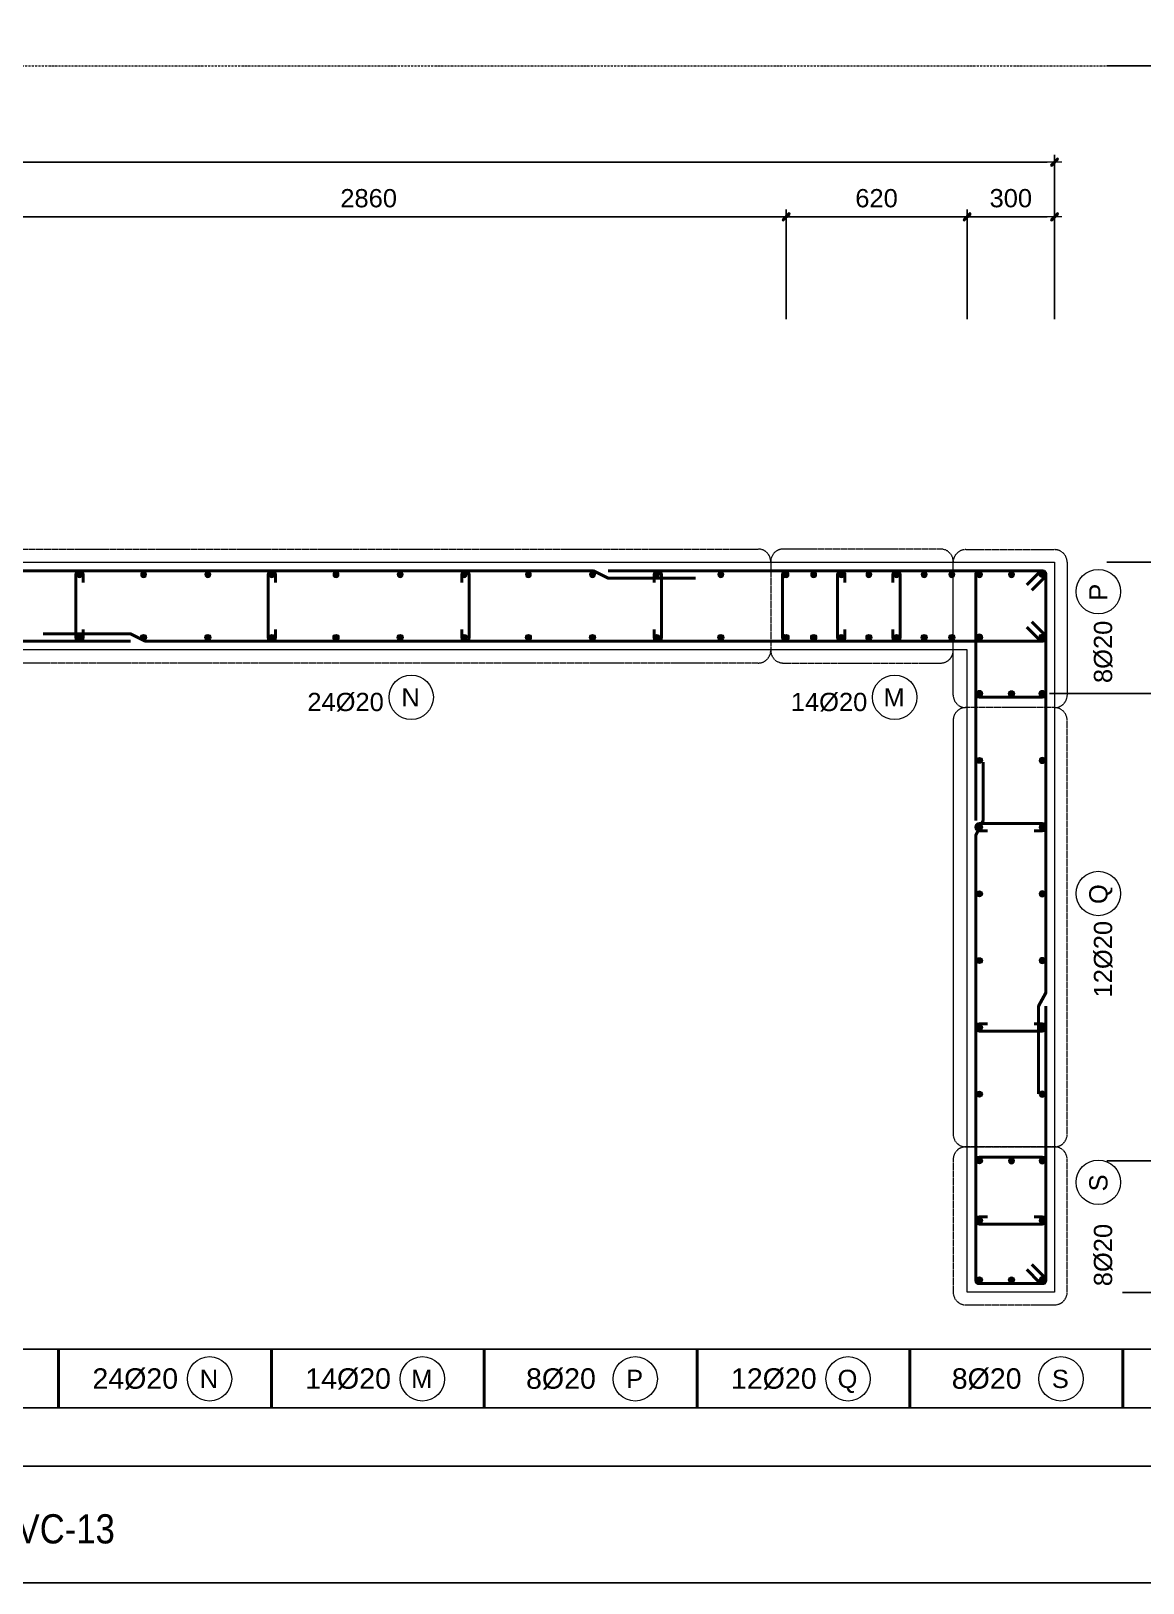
# Model space of a CAD drawing. Header units: millimetres. Extents: x -146909 to 4830753, y -683702 to -336947.
# Drawn here: x 4583458 to 4587268, y -448762 to -443448 of the extents above; entities that cross this region are included whole.
import ezdxf
from ezdxf.enums import TextEntityAlignment as Align

# ---------------------------------------------------------------- set-up
doc = ezdxf.new("R2010")
doc.units = ezdxf.units.MM
doc.header["$MEASUREMENT"] = 0
doc.linetypes.add('Grid Line 4 1_5', pattern=[1140, 600, -225, 90, -225])
doc.linetypes.add('HIDDEN', pattern=[0.375, 0.25, -0.125])
doc.layers.get('0').update_dxf_attribs({"lineweight": 9})
doc.layers.get('Defpoints').update_dxf_attribs({"color": 10, "lineweight": 0})
for name, color, linetype, lineweight in [("'S_General_Cont_1 Thin", 1, 'Continuous', 18), ("'S_General_Text_3_Member name", 3, 'Continuous', 35), ('CDAI', 3, 'Continuous', 40), ('chunho.q', 1, 'Continuous', 13), ('CTHEP', 4, 'Continuous', 50), ('DBAO', 2, 'Continuous', 13), ('DMo', 9, 'HIDDEN', 9), ('KTH', 154, 'Continuous', 9), ('S-GRID', 7, 'Continuous', 5), ('STICK', 1, 'Continuous', 9)]:
    doc.layers.add(name, color=color, linetype=linetype, lineweight=lineweight)
for name, color, linetype in [('DM', 1, 'Continuous'), ('TBL', 1, 'Continuous'), ('TX', 214, 'Continuous')]:
    doc.layers.add(name, color=color, linetype=linetype)
doc.styles.add('arial', font='arial.ttf', dxfattribs={"width": 0.85})
doc.styles.add('TTP-HelCon', font='arial.ttf')
doc.dimstyles.new('TTP-25', dxfattribs={"dimscale": 25, "dimtxt": 2.5, "dimasz": 1, "dimexe": 1, "dimexo": 1, "dimgap": 0.09, "dimtad": 0, "dimdec": 4, "dimrnd": 10, "dimzin": 9, "dimdsep": 46, "dimtxsty": 'TTP-HelCon', "dimblk": 'Stick', "dimcen": 0.09, "dimdle": 1.5, "dimclrd": 256, "dimclre": 256, "dimclrt": 1, "dimadec": 0, "dimazin": 0, "dimtfac": 1, "dimtdec": 4, "dimtmove": 0, "dimatfit": 3, "dimldrblk": 'ARCHTICK', "dimfxl": 1, "dimtvp": 1, "dimtolj": 1, "dimtzin": 0, "dimarcsym": 0})

# ---------------------------------------------------------------- blocks, each defined once
blk = doc.blocks.new('*U541')
at = {"layer": 'CTHEP', "ltscale": 0.02, "const_width": 10}
blk.add_lwpolyline([(0, 5, -1), (0, -5, -1)], format="xyb", close=True, dxfattribs=at)
at = {"layer": 'Defpoints', "color": 1}
blk.add_circle((0, 0), 10, dxfattribs=at)
blk = doc.blocks.new('*U567')
at = {"layer": 'CDAI', "color": 0, "linetype": 'ByBlock', "lineweight": -2, "transparency": 16777216, "rotation": 89.99999999999999}
blk.add_blockref('*U541', (0, 0), dxfattribs=at)
blk = doc.blocks.new('*U568')
at = {"layer": 'CDAI', "color": 0, "linetype": 'ByBlock', "lineweight": -2, "transparency": 16777216}
for p in [(0, 2856), (0, 2636.3), (0, 2416.6), (0, 2196.9), (0, 1977.2), (0, 1757.5), (0, 1537.8), (0, 1318.2), (0, 1098.5), (0, 878.8), (0, 659.1), (0, 439.4), (0, 219.7), (0, 0)]:
    blk.add_blockref('*U567', p, dxfattribs=at)
blk = doc.blocks.new('Stick')
at = {"layer": 'STICK'}
h = blk.add_hatch(color=256, dxfattribs=at)
edge = h.paths.add_edge_path()
edge.add_line((0.3, 0.5), (-0.5, -0.3))
edge.add_arc((-0.4, -0.4), 0.141, 135, 315)
edge.add_line((-0.3, -0.5), (0.5, 0.3))
edge.add_arc((0.4, 0.4), 0.141, 315, 495)
blk.add_line((1, 0), (-1, 0), dxfattribs=at)
blk.add_lwpolyline([(0.3, 0.5), (-0.5, -0.3, 1), (-0.3, -0.5), (0.5, 0.3, 1), (0.3, 0.5, 1)], format="xyb", dxfattribs=at)
blk = doc.blocks.new('*D591')
at = {"layer": 'Defpoints', "color": 0, "transparency": 16777216}
for p in [(4586964.8, -444084.8), (4586664.8, -444459.7), (4586964.8, -444459.7)]:
    blk.add_point(p, dxfattribs=at)
at = {"layer": 'KTH', "lineweight": -2, "transparency": 16777216}
for p, q in [((4586664.8, -444434.7), (4586664.8, -444059.8)), ((4586964.8, -444434.7), (4586964.8, -444059.8)), ((4586689.8, -444084.8), (4586939.8, -444084.8))]:
    blk.add_line(p, q, dxfattribs=at)
at = {"layer": 'KTH', "lineweight": -2, "transparency": 16777216, "xscale": 25, "yscale": 25, "zscale": 25, "rotation": 180}
blk.add_blockref('Stick', (4586664.8, -444084.8), dxfattribs=at)
at = {"layer": 'KTH', "lineweight": -2, "transparency": 16777216, "xscale": 25, "yscale": 25, "zscale": 25}
blk.add_blockref('Stick', (4586964.8, -444084.8), dxfattribs=at)
at = {"layer": 'KTH', "color": 1, "transparency": 16777216, "insert": (4586814.8, -444020.9), "char_height": 62.5, "attachment_point": 5, "style": 'TTP-HelCon'}
blk.add_mtext('\\A1;300', dxfattribs=at)
blk = doc.blocks.new('_ArchTick')
at = {"color": 0, "linetype": 'ByBlock', "const_width": 0.15}
blk.add_lwpolyline([(-0.5, -0.5), (0.5, 0.5)], dxfattribs=at)
blk = doc.blocks.new('*D593')
at = {"layer": 'Defpoints', "color": 0, "transparency": 16777216}
for p in [(4587118.2, -443566.9), (4587118.2, -445266.9), (4587394.7, -445266.9)]:
    blk.add_point(p, dxfattribs=at)
at = {"layer": 'KTH', "lineweight": -2, "transparency": 16777216}
for p, q in [((4587143.2, -443566.9), (4587419.7, -443566.9)), ((4587394.7, -443591.9), (4587394.7, -445241.9)), ((4587143.2, -445266.9), (4587419.7, -445266.9))]:
    blk.add_line(p, q, dxfattribs=at)
at = {"layer": 'KTH', "lineweight": -2, "transparency": 16777216, "xscale": 25, "yscale": 25, "zscale": 25}
for p, rotation in [((4587394.7, -443566.9), 90), ((4587394.7, -445266.9), 270)]:
    blk.add_blockref('Stick', p, dxfattribs=dict(at, rotation=rotation))
at = {"layer": 'KTH', "color": 1, "transparency": 16777216, "insert": (4587330.8, -444416.9), "char_height": 62.5, "attachment_point": 5, "rotation": 90, "style": 'TTP-HelCon'}
blk.add_mtext('\\A1;1700', dxfattribs=at)
blk = doc.blocks.new('*D594')
at = {"layer": 'Defpoints', "color": 0, "transparency": 16777216}
for p in [(4587118.2, -445266.9), (4586922.3, -445716.9), (4587394.7, -445716.9)]:
    blk.add_point(p, dxfattribs=at)
at = {"layer": 'KTH', "lineweight": -2, "transparency": 16777216}
for p, q in [((4587143.2, -445266.9), (4587419.7, -445266.9)), ((4587394.7, -445291.9), (4587394.7, -445691.9)), ((4586947.3, -445716.9), (4587419.7, -445716.9))]:
    blk.add_line(p, q, dxfattribs=at)
at = {"layer": 'KTH', "lineweight": -2, "transparency": 16777216, "xscale": 25, "yscale": 25, "zscale": 25}
for p, rotation in [((4587394.7, -445266.9), 90), ((4587394.7, -445716.9), 270)]:
    blk.add_blockref('Stick', p, dxfattribs=dict(at, rotation=rotation))
at = {"layer": 'KTH', "color": 1, "transparency": 16777216, "insert": (4587330.8, -445491.9), "char_height": 62.5, "attachment_point": 5, "rotation": 90, "style": 'TTP-HelCon'}
blk.add_mtext('\\A1;450', dxfattribs=at)
blk = doc.blocks.new('*D595')
at = {"layer": 'Defpoints', "color": 0, "transparency": 16777216}
for p in [(4586922.3, -445716.9), (4587118.2, -447316.9), (4587394.7, -447316.9)]:
    blk.add_point(p, dxfattribs=at)
at = {"layer": 'KTH', "lineweight": -2, "transparency": 16777216}
for p, q in [((4586947.3, -445716.9), (4587419.7, -445716.9)), ((4587394.7, -445741.9), (4587394.7, -447291.9)), ((4587143.2, -447316.9), (4587419.7, -447316.9))]:
    blk.add_line(p, q, dxfattribs=at)
at = {"layer": 'KTH', "lineweight": -2, "transparency": 16777216, "xscale": 25, "yscale": 25, "zscale": 25}
for p, rotation in [((4587394.7, -445716.9), 90), ((4587394.7, -447316.9), 270)]:
    blk.add_blockref('Stick', p, dxfattribs=dict(at, rotation=rotation))
at = {"layer": 'KTH', "color": 1, "transparency": 16777216, "insert": (4587330.8, -446516.9), "char_height": 62.5, "attachment_point": 5, "rotation": 90, "style": 'TTP-HelCon'}
blk.add_mtext('\\A1;1600', dxfattribs=at)
blk = doc.blocks.new('*D599')
at = {"layer": 'Defpoints', "color": 0, "transparency": 16777216}
for p in [(4587118.2, -447316.9), (4587172.2, -447766.9), (4587394.7, -447766.9)]:
    blk.add_point(p, dxfattribs=at)
at = {"layer": 'KTH', "lineweight": -2, "transparency": 16777216}
for p, q in [((4587143.2, -447316.9), (4587419.7, -447316.9)), ((4587394.7, -447341.9), (4587394.7, -447741.9)), ((4587197.2, -447766.9), (4587419.7, -447766.9))]:
    blk.add_line(p, q, dxfattribs=at)
at = {"layer": 'KTH', "lineweight": -2, "transparency": 16777216, "xscale": 25, "yscale": 25, "zscale": 25}
for p, rotation in [((4587394.7, -447316.9), 90), ((4587394.7, -447766.9), 270)]:
    blk.add_blockref('Stick', p, dxfattribs=dict(at, rotation=rotation))
at = {"layer": 'KTH', "color": 1, "transparency": 16777216, "insert": (4587330.8, -447541.9), "char_height": 62.5, "attachment_point": 5, "rotation": 90, "style": 'TTP-HelCon'}
blk.add_mtext('\\A1;450', dxfattribs=at)
blk = doc.blocks.new('*D600')
at = {"layer": 'Defpoints', "color": 0, "transparency": 16777216}
for p in [(4586044.8, -444084.8), (4583184.8, -444459.7), (4586044.8, -444459.7)]:
    blk.add_point(p, dxfattribs=at)
at = {"layer": 'KTH', "lineweight": -2, "transparency": 16777216}
for p, q in [((4583184.8, -444434.7), (4583184.8, -444059.8)), ((4586044.8, -444434.7), (4586044.8, -444059.8)), ((4583209.8, -444084.8), (4586019.8, -444084.8))]:
    blk.add_line(p, q, dxfattribs=at)
at = {"layer": 'KTH', "lineweight": -2, "transparency": 16777216, "xscale": 25, "yscale": 25, "zscale": 25, "rotation": 180}
blk.add_blockref('Stick', (4583184.8, -444084.8), dxfattribs=at)
at = {"layer": 'KTH', "lineweight": -2, "transparency": 16777216, "xscale": 25, "yscale": 25, "zscale": 25}
blk.add_blockref('Stick', (4586044.8, -444084.8), dxfattribs=at)
at = {"layer": 'KTH', "color": 1, "transparency": 16777216, "insert": (4584614.8, -444021), "char_height": 62.5, "attachment_point": 5, "style": 'TTP-HelCon'}
blk.add_mtext('\\A1;2860', dxfattribs=at)
blk = doc.blocks.new('*D601')
at = {"layer": 'Defpoints', "color": 0, "transparency": 16777216}
for p in [(4586664.8, -444084.8), (4586044.8, -444459.7), (4586664.8, -444459.7)]:
    blk.add_point(p, dxfattribs=at)
at = {"layer": 'KTH', "lineweight": -2, "transparency": 16777216}
for p, q in [((4586044.8, -444434.7), (4586044.8, -444059.8)), ((4586664.8, -444434.7), (4586664.8, -444059.8)), ((4586069.8, -444084.8), (4586639.8, -444084.8))]:
    blk.add_line(p, q, dxfattribs=at)
at = {"layer": 'KTH', "lineweight": -2, "transparency": 16777216, "xscale": 25, "yscale": 25, "zscale": 25, "rotation": 180}
blk.add_blockref('Stick', (4586044.8, -444084.8), dxfattribs=at)
at = {"layer": 'KTH', "lineweight": -2, "transparency": 16777216, "xscale": 25, "yscale": 25, "zscale": 25}
blk.add_blockref('Stick', (4586664.8, -444084.8), dxfattribs=at)
at = {"layer": 'KTH', "color": 1, "transparency": 16777216, "insert": (4586354.8, -444021), "char_height": 62.5, "attachment_point": 5, "style": 'TTP-HelCon'}
blk.add_mtext('\\A1;620', dxfattribs=at)
blk = doc.blocks.new('*D602')
at = {"layer": 'Defpoints', "color": 0, "transparency": 16777216}
for p in [(4586964.8, -443897.3), (4579364.8, -444459.7), (4586964.8, -444459.7)]:
    blk.add_point(p, dxfattribs=at)
at = {"layer": 'KTH', "lineweight": -2, "transparency": 16777216}
for p, q in [((4579364.8, -444434.7), (4579364.8, -443872.3)), ((4579389.8, -443897.3), (4586939.8, -443897.3)), ((4586964.8, -444434.7), (4586964.8, -443872.3))]:
    blk.add_line(p, q, dxfattribs=at)
at = {"layer": 'KTH', "lineweight": -2, "transparency": 16777216, "xscale": 25, "yscale": 25, "zscale": 25, "rotation": 180}
blk.add_blockref('Stick', (4579364.8, -443897.3), dxfattribs=at)
at = {"layer": 'KTH', "lineweight": -2, "transparency": 16777216, "xscale": 25, "yscale": 25, "zscale": 25}
blk.add_blockref('Stick', (4586964.8, -443897.3), dxfattribs=at)
at = {"layer": 'KTH', "color": 1, "transparency": 16777216, "insert": (4583164.8, -443833.5), "char_height": 62.5, "attachment_point": 5, "style": 'TTP-HelCon'}
blk.add_mtext('\\A1;7600', dxfattribs=at)
blk = doc.blocks.new('*U542')
at = {"layer": 'CTHEP', "ltscale": 0.02, "const_width": 10}
blk.add_lwpolyline([(0, 5, -1), (0, -5, -1)], format="xyb", close=True, dxfattribs=at)
at = {"layer": 'Defpoints', "color": 1}
blk.add_circle((0, 0), 10, dxfattribs=at)
blk = doc.blocks.new('*U543')
at = {"layer": 'CDAI', "color": 0, "linetype": 'ByBlock', "lineweight": -2, "transparency": 16777216}
blk.add_blockref('*U542', (0, 0), dxfattribs=at)
blk = doc.blocks.new('*U559')
at = {"layer": 'CDAI', "color": 0, "linetype": 'ByBlock', "lineweight": -2, "transparency": 16777216, "rotation": 89.99999999999999}
blk.add_blockref('*U541', (0, 0), dxfattribs=at)
blk = doc.blocks.new('*U560')
at = {"layer": 'CDAI', "color": 0, "linetype": 'ByBlock', "lineweight": -2, "transparency": 16777216}
for p in [(0, 407.5), (0, 203.75), (0, 0)]:
    blk.add_blockref('*U559', p, dxfattribs=at)
blk = doc.blocks.new('*U561')
at = {"layer": 'CDAI', "color": 0, "linetype": 'ByBlock', "lineweight": -2, "transparency": 16777216, "rotation": 89.99999999999999}
blk.add_blockref('*U541', (0, 0), dxfattribs=at)
blk = doc.blocks.new('*U562')
at = {"layer": 'CDAI', "color": 0, "linetype": 'ByBlock', "lineweight": -2, "transparency": 16777216}
for p in [(0, 407.5), (0, 203.75), (0, 0)]:
    blk.add_blockref('*U561', p, dxfattribs=at)
blk = doc.blocks.new('*U563')
at = {"layer": 'CDAI', "color": 0, "linetype": 'ByBlock', "lineweight": -2, "transparency": 16777216, "rotation": 89.99999999999999}
blk.add_blockref('*U541', (0, 0), dxfattribs=at)
blk = doc.blocks.new('*U564')
at = {"layer": 'CDAI', "color": 0, "linetype": 'ByBlock', "lineweight": -2, "transparency": 16777216}
for p in [(0, 1600), (0, 1371.4), (0, 1142.9), (0, 914.3), (0, 685.7), (0, 457.1), (0, 228.6), (0, 0)]:
    blk.add_blockref('*U563', p, dxfattribs=at)
blk = doc.blocks.new('*U565')
at = {"layer": 'CDAI', "color": 0, "linetype": 'ByBlock', "lineweight": -2, "transparency": 16777216, "rotation": 89.99999999999999}
blk.add_blockref('*U541', (0, 0), dxfattribs=at)
blk = doc.blocks.new('*U566')
at = {"layer": 'CDAI', "color": 0, "linetype": 'ByBlock', "lineweight": -2, "transparency": 16777216}
for p in [(0, 1600), (0, 1371.4), (0, 1142.9), (0, 914.3), (0, 685.7), (0, 457.1), (0, 228.6), (0, 0)]:
    blk.add_blockref('*U565', p, dxfattribs=at)
blk = doc.blocks.new('*U569')
at = {"layer": 'CDAI', "color": 0, "linetype": 'ByBlock', "lineweight": -2, "transparency": 16777216, "rotation": 89.99999999999999}
blk.add_blockref('*U541', (0, 0), dxfattribs=at)
blk = doc.blocks.new('*U570')
at = {"layer": 'CDAI', "color": 0, "linetype": 'ByBlock', "lineweight": -2, "transparency": 16777216}
for p in [(0, 2856), (0, 2636.3), (0, 2416.6), (0, 2196.9), (0, 1977.2), (0, 1757.5), (0, 1537.8), (0, 1318.2), (0, 1098.5), (0, 878.8), (0, 659.1), (0, 439.4), (0, 219.7), (0, 0)]:
    blk.add_blockref('*U569', p, dxfattribs=at)
blk = doc.blocks.new('sign of slab')
at = {"layer": "'S_General_Cont_1 Thin"}
blk.add_circle((-10, 0), 475, dxfattribs=at)
at = {"layer": "'S_General_Text_3_Member name", "style": 'arial'}
blk.add_attdef('S', text='', height=250, dxfattribs=at).set_placement((-23, -1), align=Align.MIDDLE_CENTER)
blk = doc.blocks.new('*U544')
at = {"layer": 'CDAI', "color": 0, "linetype": 'ByBlock', "lineweight": -2, "transparency": 16777216, "rotation": 89.99999999999999}
blk.add_blockref('*U541', (0, 0), dxfattribs=at)
blk = doc.blocks.new('*U545')
at = {"layer": 'CDAI', "color": 0, "linetype": 'ByBlock', "lineweight": -2, "transparency": 16777216}
for p in [(0, 662.5), (0, 567.9), (0, 473.2), (0, 378.6), (0, 283.9), (0, 189.3), (0, 94.6), (0, 0)]:
    blk.add_blockref('*U544', p, dxfattribs=at)
blk = doc.blocks.new('*U546')
at = {"layer": 'CDAI', "color": 0, "linetype": 'ByBlock', "lineweight": -2, "transparency": 16777216, "rotation": 89.99999999999999}
blk.add_blockref('*U541', (0, 0), dxfattribs=at)
blk = doc.blocks.new('*U547')
at = {"layer": 'CDAI', "color": 0, "linetype": 'ByBlock', "lineweight": -2, "transparency": 16777216}
for p in [(0, 662.5), (0, 567.9), (0, 473.2), (0, 378.6), (0, 283.9), (0, 189.3), (0, 94.6), (0, 0)]:
    blk.add_blockref('*U546', p, dxfattribs=at)

msp = doc.modelspace()

# ---------------------------------------------------------------- linework, layer by layer
at = {"layer": 'CDAI', "color": 214}
for p, q in [((4583552.42046, -447961.98892), (4583552.42046, -448161.98892)), ((4584281.63671, -447961.98892), (4584281.63671, -448161.98892)), ((4585010.85296, -447961.98892), (4585010.85296, -448161.98892)), ((4585010.85296, -447961.98892), (4585010.85296, -448161.98892)), ((4585740.06921, -447961.98892), (4585740.06921, -448161.98892)), ((4586469.28546, -447961.98892), (4586469.28546, -448161.98892)), ((4587198.50171, -447961.98892), (4587198.50171, -448161.98892))]:
    msp.add_line(p, q, dxfattribs=at)
at = {"layer": 'CDAI', "ltscale": 0.02}
for points in [[(4583799.46697, -445536.87172), (4582304.79839, -445536.87172, -0.4142135624), (4582294.79839, -445526.87172), (4582294.79839, -445306.87172, -0.4142135624), (4582304.79839, -445296.87172), (4585385.06988, -445296.87172), (4585435.06988, -445321.87172), (4585734.80574, -445321.87172)], [(4585435.06988, -445296.87172), (4586924.79839, -445296.87172, -0.4142135624), (4586934.79839, -445306.87172), (4586934.79839, -445526.87172, -0.4142135624), (4586924.79839, -445536.87172), (4583849.46697, -445536.87172), (4583799.46697, -445511.87172), (4583499.73111, -445511.87172)], [(4586694.79839, -446151.5403), (4586694.79839, -445306.87172, -0.4142135624), (4586704.79839, -445296.87172), (4586924.79839, -445296.87172, -0.4142135624), (4586934.79839, -445306.87172), (4586934.79839, -446741.57562), (4586909.79839, -446787.13587), (4586909.79839, -447086.87173)], [(4586934.79839, -446787.13587), (4586934.79839, -447726.87173, -0.4142135624), (4586924.79839, -447736.87173), (4586704.79839, -447736.87173, -0.4142135624), (4586694.79839, -447726.87173), (4586694.79839, -446201.5403), (4586719.79839, -446151.5403), (4586719.79839, -445951.80445)]]:
    msp.add_lwpolyline(points, format="xyb", dxfattribs=at)
at = {"layer": 'CDAI'}
for points in [[(4583636.68301, -445497.37172), (4583636.68301, -445524.87172, -1), (4583611.68301, -445524.87172), (4583611.68301, -445309.37172, -1), (4583636.68301, -445309.37172), (4583636.68301, -445336.87172)], [(4584295.75993, -445497.37172), (4584295.75993, -445524.87172, -1), (4584270.75993, -445524.87172), (4584270.75993, -445309.37172, -1), (4584295.75993, -445309.37172), (4584295.75993, -445336.87172)], [(4584933.83685, -445497.37172), (4584933.83685, -445524.87172, 1), (4584958.83685, -445524.87172), (4584958.83685, -445309.37172, 1), (4584933.83685, -445309.37172), (4584933.83685, -445336.87172)], [(4585592.91377, -445497.37172), (4585592.91377, -445524.87172, 1), (4585617.91377, -445524.87172), (4585617.91377, -445309.37172, 1), (4585592.91377, -445309.37172), (4585592.91377, -445336.87172)], [(4586869.13936, -445488.89771), (4586913.45956, -445533.21791, 0.6681786379), (4586934.79839, -445524.37907), (4586934.79839, -445309.37172, 0.4142135624), (4586922.29839, -445296.87172), (4586044.79839, -445296.87172, 0.4142135624), (4586032.29839, -445309.37172), (4586032.29839, -445524.37907, 0.4142135624), (4586044.79839, -445536.87907), (4586922.29839, -445536.87907, 0.6681786379), (4586931.13723, -445515.54024), (4586886.81703, -445471.22004)], [(4586869.13936, -445488.89771), (4586913.45956, -445533.21791, 0.6681786379), (4586934.79839, -445524.37907), (4586934.79839, -445309.37172, 0.4142135624), (4586922.29839, -445296.87172), (4586044.79839, -445296.87172, 0.4142135624), (4586032.29839, -445309.37172), (4586032.29839, -445524.37907, 0.4142135624), (4586044.79839, -445536.87907), (4586922.29839, -445536.87907, 0.6681786379), (4586931.13723, -445515.54024), (4586886.81703, -445471.22004)], [(4586246.5841, -445497.37172), (4586246.5841, -445524.87172, -1), (4586221.5841, -445524.87172), (4586221.5841, -445309.37172, -1), (4586246.5841, -445309.37172), (4586246.5841, -445336.87172)], [(4586410.86982, -445497.37172), (4586410.86982, -445524.87172, 1), (4586435.86982, -445524.87172), (4586435.86982, -445309.37172, 1), (4586410.86982, -445309.37172), (4586410.86982, -445336.87172)], [(4586886.82437, -445362.53076), (4586931.14457, -445318.21056, 0.6681786379), (4586922.30574, -445296.87172), (4586707.29839, -445296.87172, 0.4142135624), (4586694.79839, -445309.37172), (4586694.79839, -445716.87172, 0.4142135624), (4586707.29839, -445729.37172), (4586922.30574, -445729.37172, 0.4142135624), (4586934.80574, -445716.87172), (4586934.80574, -445309.37172, 0.6681786379), (4586913.4669, -445300.53289), (4586869.1467, -445344.85309)], [(4586894.79846, -446186.51458), (4586922.29846, -446186.51458, 1), (4586922.29846, -446161.51458), (4586707.29846, -446161.51458, 1), (4586707.29846, -446186.51458), (4586734.79846, -446186.51458)], [(4586894.79846, -446847.22887), (4586922.29846, -446847.22887, -1), (4586922.29846, -446872.22887), (4586707.29846, -446872.22887, -1), (4586707.29846, -446847.22887), (4586734.79846, -446847.22887)], [(4586886.82437, -447671.21269), (4586931.14457, -447715.53289, -0.6681786379), (4586922.30574, -447736.87172), (4586707.29839, -447736.87172, -0.4142135624), (4586694.79839, -447724.37172), (4586694.79839, -447316.87172, -0.4142135624), (4586707.29839, -447304.37172), (4586922.30574, -447304.37172, -0.4142135624), (4586934.80574, -447316.87172), (4586934.80574, -447724.37172, -0.6681786379), (4586913.4669, -447733.21055), (4586869.1467, -447688.89036)], [(4586894.79839, -447508.12172), (4586922.29839, -447508.12172, -1), (4586922.29839, -447533.12172), (4586707.29839, -447533.12172, -1), (4586707.29839, -447508.12172), (4586734.79839, -447508.12172)]]:
    msp.add_lwpolyline(points, format="xyb", dxfattribs=at)
at = {"layer": 'DBAO', "color": 1}
msp.add_lwpolyline([(4590923.03829, -448761.98892), (4574173.03829, -448761.98892), (4574173.03829, -434761.98892), (4590923.03829, -434761.98892)], close=True, dxfattribs=at)
at = {"layer": 'DBAO'}
msp.add_lwpolyline([(4579364.79839, -447766.87172), (4579364.79839, -444666.87172), (4582564.79839, -444666.87172), (4582564.79839, -445266.87172), (4586964.79839, -445266.87172), (4586964.79839, -447766.87172), (4586664.79839, -447766.87172), (4586664.79839, -445566.87172), (4582264.79839, -445566.87172), (4582264.79839, -444966.87172), (4579664.79839, -444966.87172), (4579664.79839, -447766.87172), (4579364.79839, -447766.87172)], dxfattribs=at)
at = {"layer": 'DMo', "color": 6, "ltscale": 10}
for points in [[(4583237.29839, -445569.21319), (4583237.29839, -445264.81656, -0.4142135624), (4583280.23806, -445221.87689), (4585949.35872, -445221.87689, -0.4142135624), (4585992.29839, -445264.81656), (4585992.29839, -445569.21319, -0.4142135624), (4585949.35872, -445612.15285), (4583280.23806, -445612.15285, -0.4142135624)], [(4586617.4621, -445569.21319), (4586617.4621, -445264.81656, 0.4142135624), (4586574.52244, -445221.87689), (4586035.23805, -445221.87689, 0.4142135624), (4585992.29839, -445264.81656), (4585992.29839, -445569.21319, 0.4142135624), (4586035.23805, -445612.15285), (4586574.52244, -445612.15285, 0.4142135624)], [(4586660.40176, -445223.93206), (4586964.79839, -445223.93206, -0.4142135624), (4587007.73805, -445266.87172), (4587007.73805, -445722.00022, -0.4142135624), (4586964.79839, -445764.93988), (4586660.40176, -445764.93988, -0.4142135624), (4586617.46209, -445722.00022), (4586617.46209, -445266.87172, -0.4142135624)], [(4586660.40176, -447268.80356), (4586964.79839, -447268.80356, 0.4142135624), (4587007.73805, -447225.8639), (4587007.73805, -445807.87955, 0.4142135624), (4586964.79839, -445764.93988), (4586660.40176, -445764.93988, 0.4142135624), (4586617.46209, -445807.87955), (4586617.46209, -447225.8639, 0.4142135624)], [(4586660.40176, -447809.81138), (4586964.79839, -447809.81138, 0.4142135624), (4587007.73805, -447766.87172), (4587007.73805, -447311.74322, 0.4142135624), (4586964.79839, -447268.80356), (4586660.40176, -447268.80356, 0.4142135624), (4586617.46209, -447311.74322), (4586617.46209, -447766.87172, 0.4142135624)]]:
    msp.add_lwpolyline(points, format="xyb", close=True, dxfattribs=at)
at = {"layer": 'S-GRID', "color": 17, "linetype": 'Grid Line 4 1_5', "ltscale": 0.01, "true_color": 0x804040}
msp.add_line((4578684.68978, -443566.87172), (4587532.87763, -443566.87172), dxfattribs=at)
at = {"layer": 'TBL'}
for p, q in [((4576997.09632, -447961.98892), (4589324.97459, -447961.98892)), ((4576997.09632, -448361.98892), (4589324.97459, -448361.98892)), ((4576997.09632, -448761.98892), (4589324.97459, -448761.98892))]:
    msp.add_line(p, q, dxfattribs=at)
at = {"layer": 'TBL', "color": 8}
msp.add_line((4576997.09632, -448161.98892), (4589324.97459, -448161.98892), dxfattribs=at)

# ---------------------------------------------------------------- block references
ref = msp.add_blockref('sign of slab', (4587114.55393, -445366.00897), dxfattribs=dict(xscale=0.16, yscale=0.16, zscale=0.16, rotation=90))
ref.add_attrib('S', 'P', dxfattribs={"layer": 'DM', "height": 62.5, "rotation": 90, "style": 'arial'}).set_placement((4587114.71082, -445369.76299), align=Align.MIDDLE_CENTER)
ref = msp.add_blockref('sign of slab', (4584762.20435, -445729.41942), dxfattribs=dict(xscale=0.16, yscale=0.16, zscale=0.16))
ref.add_attrib('S', 'N', dxfattribs={"layer": 'DM', "height": 62.5, "style": 'arial'}).set_placement((4584758.45034, -445729.57631), align=Align.MIDDLE_CENTER)
ref = msp.add_blockref('sign of slab', (4586418.5671, -445729.41942), dxfattribs=dict(xscale=0.16, yscale=0.16, zscale=0.16))
ref.add_attrib('S', 'M', dxfattribs={"layer": 'DM', "height": 62.5, "style": 'arial'}).set_placement((4586414.81309, -445729.57631), align=Align.MIDDLE_CENTER)
ref = msp.add_blockref('sign of slab', (4587114.55393, -446399.67945), dxfattribs=dict(xscale=0.16, yscale=0.16, zscale=0.16, rotation=90))
ref.add_attrib('S', 'Q', dxfattribs={"layer": 'DM', "height": 62.5, "rotation": 90, "style": 'arial'}).set_placement((4587114.71082, -446403.43347), align=Align.MIDDLE_CENTER)
ref = msp.add_blockref('sign of slab', (4587114.55393, -447388.39368), dxfattribs=dict(xscale=0.16, yscale=0.16, zscale=0.16, rotation=90))
ref.add_attrib('S', 'S', dxfattribs={"layer": 'DM', "height": 62.5, "rotation": 90, "style": 'arial'}).set_placement((4587114.71082, -447392.1477), align=Align.MIDDLE_CENTER)
ref = msp.add_blockref('sign of slab', (4584071.30645, -448063.08503), dxfattribs=dict(xscale=0.16, yscale=0.16, zscale=0.16))
ref.add_attrib('S', 'N', dxfattribs={"layer": 'DM', "height": 62.5, "style": 'arial'}).set_placement((4584067.55244, -448063.24192), align=Align.MIDDLE_CENTER)
ref = msp.add_blockref('sign of slab', (4584800.5227, -448063.08503), dxfattribs=dict(xscale=0.16, yscale=0.16, zscale=0.16))
ref.add_attrib('S', 'M', dxfattribs={"layer": 'DM', "height": 62.5, "style": 'arial'}).set_placement((4584796.76869, -448063.24192), align=Align.MIDDLE_CENTER)
ref = msp.add_blockref('sign of slab', (4585529.73895, -448063.08503), dxfattribs=dict(xscale=0.16, yscale=0.16, zscale=0.16))
ref.add_attrib('S', 'P', dxfattribs={"layer": 'DM', "height": 62.5, "style": 'arial'}).set_placement((4585525.98494, -448063.24192), align=Align.MIDDLE_CENTER)
ref = msp.add_blockref('sign of slab', (4586258.9552, -448063.08503), dxfattribs=dict(xscale=0.16, yscale=0.16, zscale=0.16))
ref.add_attrib('S', 'Q', dxfattribs={"layer": 'DM', "height": 62.5, "style": 'arial'}).set_placement((4586255.20119, -448063.24192), align=Align.MIDDLE_CENTER)
ref = msp.add_blockref('sign of slab', (4586988.17145, -448063.08503), dxfattribs=dict(xscale=0.16, yscale=0.16, zscale=0.16))
ref.add_attrib('S', 'S', dxfattribs={"layer": 'DM', "height": 62.5, "style": 'arial'}).set_placement((4586984.41744, -448063.24192), align=Align.MIDDLE_CENTER)
at = {"layer": 'CDAI', "xscale": -1, "rotation": 270}
for name, p in [('*U568', (4583184.79839, -445309.37172)), ('*U545', (4586044.79839, -445309.37172))]:
    msp.add_blockref(name, p, dxfattribs=at)
at = {"layer": 'CDAI', "color": 0, "linetype": 'ByBlock', "lineweight": -2, "transparency": 16777216, "xscale": -1, "rotation": 90}
for p in [(4586707.30574, -445309.37172), (4586707.30574, -445523.12172), (4586707.30574, -445716.87172)]:
    msp.add_blockref('*U541', p, dxfattribs=at)
at = {"layer": 'CDAI', "color": 214, "xscale": -1, "rotation": 90}
for p in [(4586817.05574, -445309.37172), (4586817.05574, -447316.87172)]:
    msp.add_blockref('*U543', p, dxfattribs=at)
at = {"layer": 'CDAI', "color": 0, "linetype": 'ByBlock', "lineweight": -2, "transparency": 16777216, "rotation": 270}
for p in [(4586922.29839, -445309.37172), (4586922.29839, -445523.12172), (4586922.29839, -445716.87172)]:
    msp.add_blockref('*U541', p, dxfattribs=at)
at = {"layer": 'CDAI', "rotation": 270}
for name, p in [('*U570', (4583184.79839, -445524.37907)), ('*U547', (4586044.79839, -445524.37907))]:
    msp.add_blockref(name, p, dxfattribs=at)
at = {"layer": 'CDAI'}
for name, p in [('*U564', (4586707.30574, -447316.87172)), ('*U560', (4586707.30574, -447724.37172))]:
    msp.add_blockref(name, p, dxfattribs=at)
at = {"layer": 'CDAI', "color": 214}
for p, rotation in [((4586817.05574, -445716.87172), 90.00000000000001), ((4586817.05574, -447724.37172), 89.99999999999999)]:
    msp.add_blockref('*U543', p, dxfattribs=dict(at, rotation=rotation))
at = {"layer": 'CDAI', "xscale": -1}
for name, p in [('*U566', (4586922.29846, -447316.87172)), ('*U562', (4586922.29839, -447724.37172))]:
    msp.add_blockref(name, p, dxfattribs=at)

# ---------------------------------------------------------------- texts
at = {"layer": 'chunho.q', "color": 1, "style": 'arial'}
for s, p in [('8%%C20', (4587161.86656, -445680.7724)), ('12%%C20', (4587161.86656, -446757.2517)), ('8%%C20', (4587161.86656, -447745.96593))]:
    msp.add_text(s, height=62.5, rotation=90, dxfattribs=at).set_placement(p)
for s, p in [('24%%C20', (4584404.63211, -445776.73205)), ('14%%C20', (4586060.99486, -445776.73205))]:
    msp.add_text(s, height=62.5, dxfattribs=at).set_placement(p)
at = {"layer": 'TX', "color": 2, "style": 'arial'}
for s, p in [('24%%C20', (4583815.20922, -448061.98892)), ('14%%C20', (4584544.42547, -448061.98892)), ('8%%C20', (4585273.64172, -448061.98892)), ('12%%C20', (4586002.85797, -448061.98892)), ('8%%C20', (4586732.07422, -448061.98892))]:
    msp.add_text(s, height=70, dxfattribs=at).set_placement(p, align=Align.MIDDLE_CENTER)
at = {"layer": 'TX', "color": 2, "insert": (4583379.03771, -448526.68797), "char_height": 100, "width": 1115.228092, "attachment_point": 2, "style": 'arial'}
msp.add_mtext('VA-11/ VC-13', dxfattribs=at)

# ---------------------------------------------------------------- dimensions: what is measured, and where the dimension line sits
at = {"layer": 'KTH'}
dim = msp.add_linear_dim(base=(4587394.65253, -445266.87172), p1=(4587118.20332, -443566.87172), p2=(4587118.20332, -445266.87172), angle=90, dimstyle='TTP-25', dxfattribs=at)
dim.commit()
dim.dimension.update_dxf_attribs({"geometry": '*D593', "text_midpoint": (4587330.83091, -444416.87172)})
for base, p1, p2, picture, middle in [((4586964.79839, -443897.30827), (4579364.79839, -444459.69708), (4586964.79839, -444459.69708), '*D602', (4583164.79839, -443833.48664)), ((4586044.79839, -444084.80827), (4583184.79839, -444459.69708), (4586044.79839, -444459.69708), '*D600', (4584614.79839, -444020.98664)), ((4586664.79839, -444084.80827), (4586044.79839, -444459.69708), (4586664.79839, -444459.69708), '*D601', (4586354.79839, -444020.98664)), ((4586964.79839, -444084.80827), (4586664.79839, -444459.69708), (4586964.79839, -444459.69708), '*D591', (4586814.79839, -444020.94401))]:
    dim = msp.add_linear_dim(base=base, p1=p1, p2=p2, dimstyle='TTP-25', override={"dimtmove": 1}, dxfattribs=at)
    dim.commit()
    dim.dimension.update_dxf_attribs({"geometry": picture, "text_midpoint": middle})
for base, p1, p2, picture, middle in [((4587394.65253, -445716.87172), (4587118.20332, -445266.87172), (4586922.30574, -445716.87172), '*D594', (4587330.83091, -445491.87172)), ((4587394.65253, -447316.87172), (4586922.30574, -445716.87172), (4587118.20332, -447316.87172), '*D595', (4587330.83091, -446516.87172)), ((4587394.65253, -447766.87172), (4587118.20332, -447316.87172), (4587172.21845, -447766.87172), '*D599', (4587330.83091, -447541.87172))]:
    dim = msp.add_linear_dim(base=base, p1=p1, p2=p2, angle=90, dimstyle='TTP-25', override={"dimtmove": 1}, dxfattribs=at)
    dim.commit()
    dim.dimension.update_dxf_attribs({"geometry": picture, "text_midpoint": middle})

doc.saveas('drawing.dxf')
